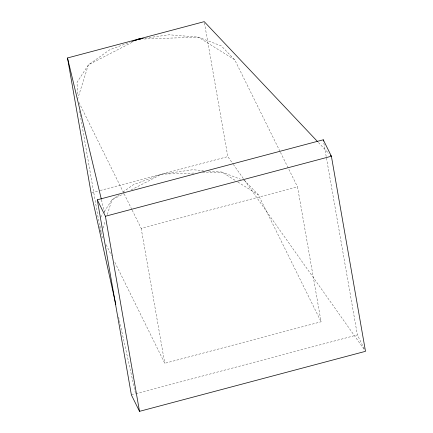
<?xml version="1.0" encoding="UTF-8"?>
<svg xmlns="http://www.w3.org/2000/svg" width="433" height="433" viewBox="0 0 433 433"><rect width="100%" height="100%" fill="white"/><g stroke="black" fill="none" stroke-linecap="round" stroke-linejoin="round"><path stroke-width="0.32" stroke-dasharray="2.17 1.62" d="M77.485 99.476L88.381 64.858L109.787 49.752L129.927 42.255M101.679 232.505L101.073 234.432L103.465 239.27M103.092 228.018L105.311 220.971M107.33 214.557L111.974 199.813L119.107 194.78M100.645 217.247L102.838 213.875M104.299 211.623L111.974 199.813L123.952 193.632M122.95 192.068L133.375 184.707L161.693 174.169L192.739 169.741L203.348 170.602M132.114 42.299L88.381 64.858L77.058 82.292L77.35 94.188M131.139 189.925L161.693 174.169L195.148 173.016M91.747 192.745L99.558 190.672M100.212 190.498L227.807 156.605L232.878 163.777M132.206 210.194L141.174 228.343L297.503 186.823L321.091 321.779L164.762 363.303L114.231 261.05M131.383 394.923L135.302 393.878M135.951 393.705L357.371 334.898L364.332 348.976M145.369 38.174L169.146 34.786L198.325 37.141L221.323 45.92L234.74 59.83L280.167 151.75M144.129 39.002L198.325 37.141L234.74 59.83M202.509 172.762L221.912 172.096L240.559 179.213M208.652 171.03L221.912 172.096L235.568 180.604M243.671 180.404L244.91 180.875L258.328 194.785L321.091 321.779M237.847 182.022L258.328 194.785M318.396 142.479L329.075 153.775M233.268 164.329L244.19 179.776M244.58 180.323L364.321 349.669M280.465 152.351L297.503 186.823M78.979 102.497L123.833 193.253M124.13 193.86L131.908 209.588M106.155 244.715L111.535 255.605M101.468 199.835L104.613 212.971M118.588 316.983L135.551 393.532M323.857 143.128L357.371 334.898M204.452 22.981L227.807 156.605M141.174 228.343L164.762 363.303M79.461 110.778L100.84 233.1M100.857 225.837L101.041 233.111"/><path stroke-width="0.65" d="M135.112 40.756L138.105 39.208L143.388 38.456M131.811 41.552L138.105 39.208L140.785 39.116M115.811 304.442L91.098 192.918L67.505 57.962L204.219 21.65L317.47 141.494M97.284 199.824L323.272 139.799L331.391 156.232L365.495 351.325L139.502 411.35L131.383 394.923L97.284 199.824L105.403 216.256L139.502 411.35M105.403 216.256L331.391 156.232L330.466 155.247M67.505 57.962L101.311 199.175M323.272 139.799L323.505 141.131"/></g></svg>
